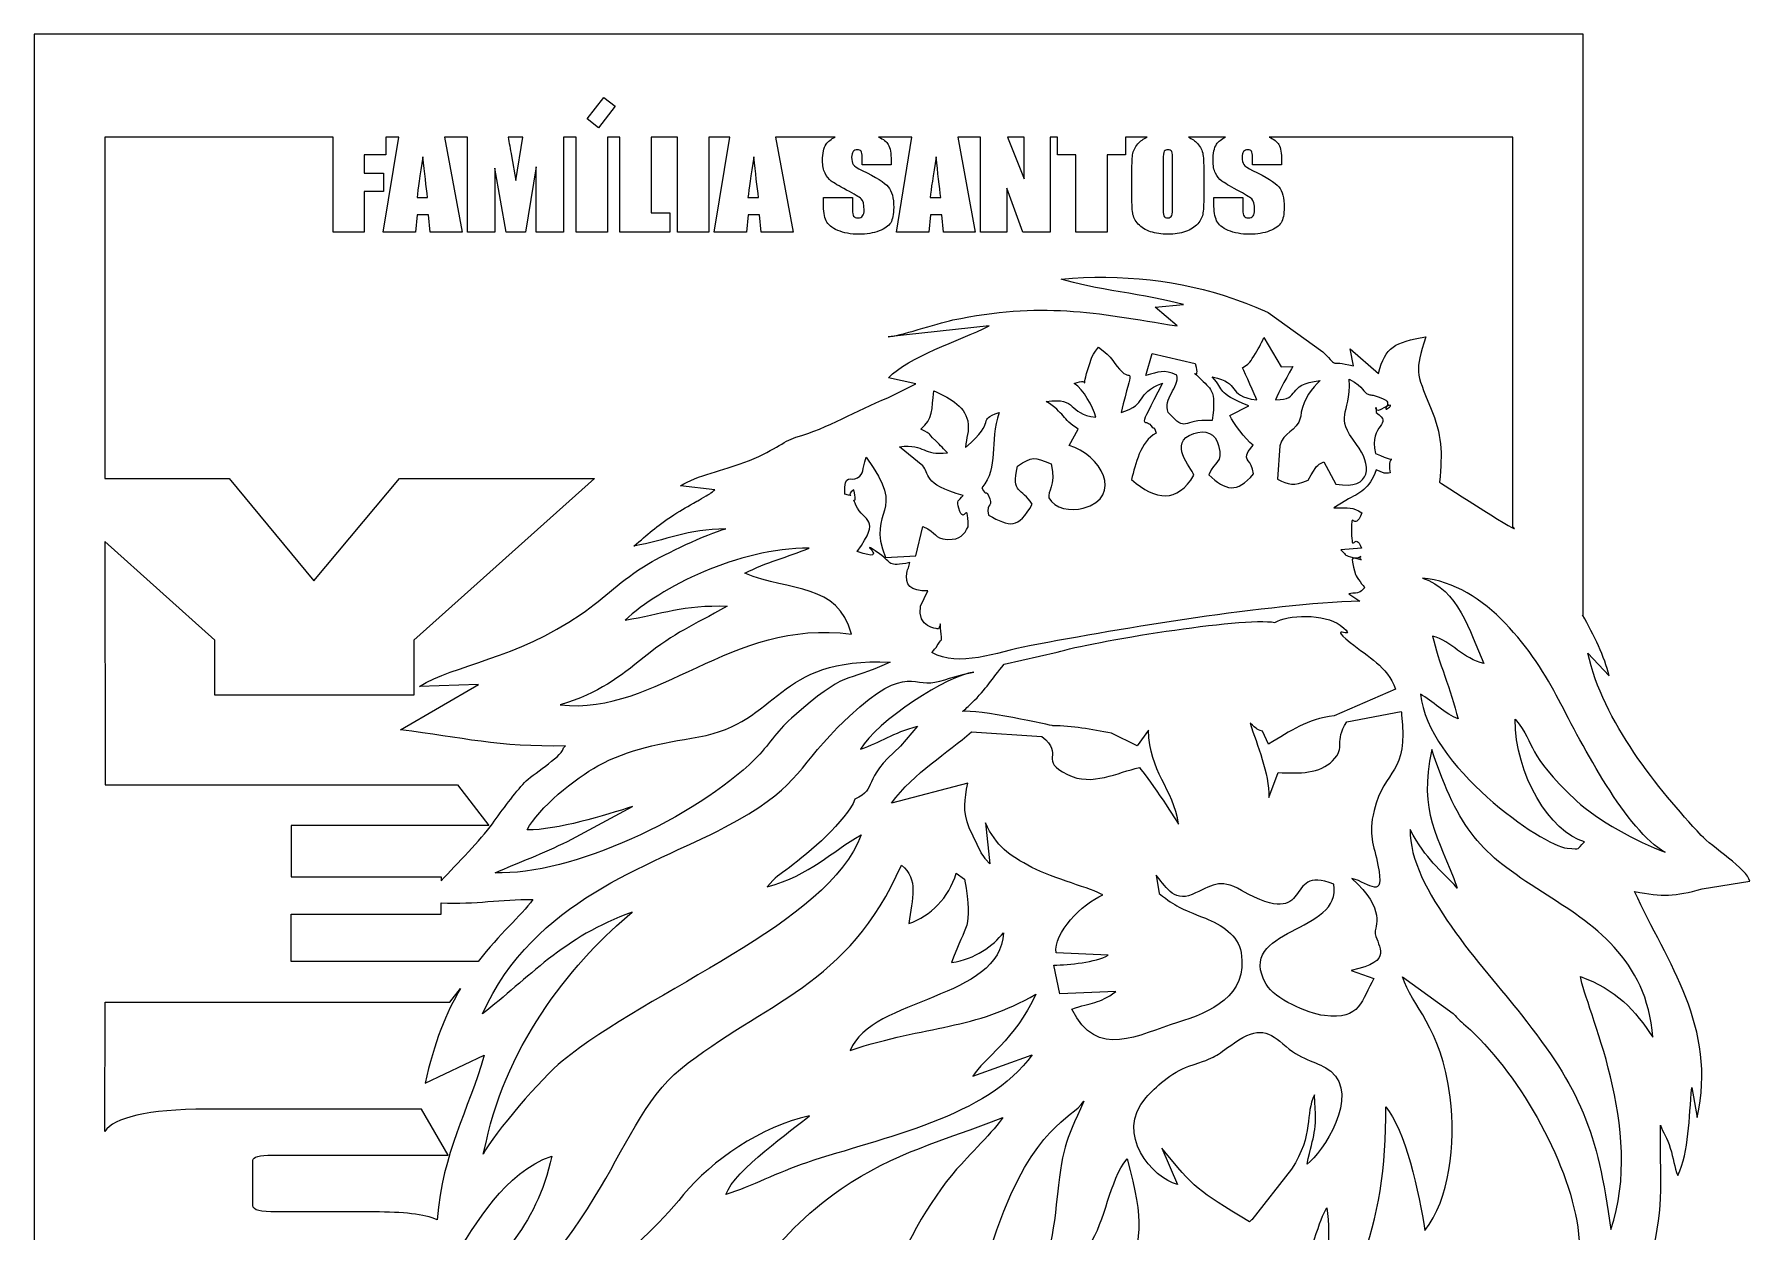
# Model space of a CAD drawing. Header units: centimetres. Extents: x -13.6 to 17.3, y -20.5 to 20.3.
# Drawn here: x -13.63 to 17.31, y -1.25 to 20.34 of the extents above; entities that cross this region are included whole.
import ezdxf

# ---------------------------------------------------------------- set-up
doc = ezdxf.new("R2010")
doc.units = ezdxf.units.CM
doc.header["$MEASUREMENT"] = 0
doc.layers.add('Layer 1', color=7, linetype='Continuous')

msp = doc.modelspace()

# ---------------------------------------------------------------- linework, layer by layer
at = {"layer": 'Layer 1', "color": 240, "lineweight": 20}
for points in [[(14.29266, 9.87084), (14.30637, 9.84674), (14.30637, 20.34074), (-13.62676, 20.34074), (-13.62676, 12.32987), (-13.62676, -20.47476), (14.30637, -20.47476), (14.30637, -10.09266)], [(-3.3546, 19.20394), (-3.14934, 19.04334), (-3.45269, 18.65563), (-3.65795, 18.81622), (-3.3546, 19.20394)], [(0.81518, 18.48551), (-0.26108, 18.48551), (0.05468, 16.77224), (-0.52028, 16.77224), (-0.55084, 17.08579), (-0.75374, 17.08579), (-0.78428, 16.77224), (-1.36655, 16.77224), (-1.08657, 18.48551), (-1.46276, 18.48551), (-1.46276, 16.77224), (-2.02633, 16.77224), (-2.02633, 18.48551), (-2.50327, 18.48551), (-2.50327, 17.12112), (-2.16403, 17.12112), (-2.16403, 16.77224), (-3.06684, 16.77224), (-3.06684, 18.48551), (-3.29163, 18.48551), (-3.29163, 16.77224), (-3.8552, 16.77224), (-3.8552, 18.48551), (-4.08181, 18.48551), (-4.08181, 16.77224), (-4.57425, 16.77224), (-4.57562, 17.95136), (-4.77123, 16.77224), (-5.11594, 16.77224), (-5.32249, 17.92486), (-5.32385, 16.77224), (-5.81629, 16.77224), (-5.81629, 18.48551), (-6.22872, 18.48551), (-5.91296, 16.77224), (-6.48792, 16.77224), (-6.51847, 17.08579), (-6.72138, 17.08579), (-6.75192, 16.77224), (-7.33419, 16.77224), (-7.0542, 18.48551), (-7.28768, 18.48551), (-7.28768, 18.16996), (-7.67616, 18.16996), (-7.67616, 17.83654), (-7.33145, 17.83654), (-7.33145, 17.50533), (-7.67616, 17.50533), (-7.67616, 16.77224), (-8.23973, 16.77224), (-8.23973, 18.48551), (-12.35708, 18.48551), (-12.35708, 12.32987), (-10.11124, 12.32987), (-8.5878, 10.48563), (-7.041, 12.32987), (-3.52549, 12.32987), (-6.78318, 9.41254), (-6.78318, 8.42034), (-10.36901, 8.42034), (-10.36901, 9.41254), (-12.35708, 11.19288), (-12.35019, 6.80312), (-5.99652, 6.80312), (-5.43329, 6.07393), (-8.99317, 6.07393), (-8.99317, 5.14491), (-6.28945, 5.14491), (-6.28945, 5.07339)], [(-5.02201, 18.14678), (-4.94221, 17.70332), (-4.81932, 18.48551), (-5.0826, 18.48551)], [(6.44333, 18.48551), (6.05195, 18.48551), (6.05195, 18.16996), (5.72092, 18.16996), (5.72092, 16.77224), (5.15736, 16.77224), (5.15736, 18.16996), (4.82359, 18.16996), (4.82359, 18.48551), (4.69363, 18.48551), (4.69363, 16.77224), (4.2012, 16.77224), (3.90847, 17.56642), (3.90847, 16.77224), (3.43792, 16.77224), (3.43792, 18.48551), (3.02549, 18.48551), (3.34125, 16.77224), (2.76629, 16.77224), (2.73574, 17.08579), (2.53283, 17.08579), (2.50229, 16.77224), (1.92002, 16.77224), (2.2, 18.48551), (1.59922, 18.48551)], [(3.9218, 18.48551), (4.22308, 17.73239), (4.22308, 18.48551), (3.9218, 18.48551)], [(7.8566, 18.48551), (7.18416, 18.48551)], [(13.0367, 11.45673), (13.0367, 18.48551), (8.64064, 18.48551)], [(1.82381, 18.05808), (1.82381, 17.9889), (1.30129, 17.9889), (1.30129, 18.11807)], [(6.72769, 18.06876), (6.72769, 17.2536)], [(6.90004, 17.26648), (6.90004, 18.06876)], [(8.86523, 17.9889), (8.3427, 17.9889), (8.3427, 18.11807)], [(8.86523, 18.05808), (8.86523, 17.9889)], [(6.16411, 17.49502), (6.16411, 17.79385)], [(7.46361, 17.79385), (7.46361, 17.49502)], [(-6.72456, 17.39492), (-6.53351, 17.39492)], [(-0.75693, 17.39492), (-0.56588, 17.39492)], [(0.60366, 17.28268), (0.60366, 17.39713), (1.12619, 17.39713), (1.12619, 17.18478)], [(2.52965, 17.39492), (2.7207, 17.39492)], [(7.64507, 17.28268), (7.64507, 17.39713), (8.16761, 17.39713), (8.16761, 17.18478)], [(6.98035, 15.08031), (6.58757, 15.41951), (7.09673, 15.46713)], [(8.62039, 15.32427), (9.61091, 14.61686)], [(3.58995, 15.08242), (1.76863, 14.8869)], [(8.54764, 14.87266), (8.85848, 14.34651), (9.07098, 14.34801)], [(6.42019, 14.18948), (6.52986, 14.58133), (7.30809, 14.40187)], [(10.16096, 14.36112), (10.10178, 14.66704), (10.61326, 14.22601)], [(8.15817, 14.32856), (8.25701, 14.3937)], [(1.76261, 13.78354), (2.26922, 14.03773), (1.7759, 14.14282)], [(7.93054, 13.46328), (8.27246, 13.6375)], [(5.0326, 12.9227), (5.20006, 13.22077)], [(2.39505, 12.55875), (1.9745, 12.90387)], [(8.26223, 12.81634), (8.35146, 12.92883)], [(8.83576, 12.91729), (8.78997, 12.31642)], [(9.62828, 12.63252), (9.84648, 12.2282)], [(10.71271, 12.42407), (10.5731, 12.48718)], [(-1.35345, 12.12438), (-1.97326, 12.19706)], [(10.02291, 11.93513), (9.80681, 11.80094)], [(1.72059, 10.90302), (2.26906, 10.93768), (2.39607, 11.46325)], [(10.30359, 11.07316), (9.93332, 11.04154)], [(2.35125, 10.03039), (2.48433, 10.30299)], [(10.07879, 10.25181), (10.27878, 10.1185)], [(3.8621, 8.9796), (4.81974, 9.19933)], [(14.38969, 9.17744), (14.77454, 8.77313)], [(-7.0235, 7.79599), (-5.61411, 8.61495), (-6.68314, 8.57955)], [(10.9225, 8.53302), (9.81441, 8.05131), (9.81443, 8.05128)], [(3.11044, 8.12754), (3.11038, 8.12752)], [(10.04439, 7.94262), (11.02311, 8.12859)], [(2.30147, 7.86451), (1.99605, 7.50459)], [(3.27145, 7.76068), (4.54369, 7.6756)], [(4.74165, 7.86922), (4.74166, 7.86924)], [(6.46646, 7.79151), (6.25898, 7.50944), (5.80001, 7.73833)], [(8.6287, 7.54119), (8.52232, 7.77154)], [(3.20444, 6.83328), (1.82844, 6.4749)], [(8.6338, 6.57557), (8.8054, 7.02818)], [(-4.01095, 5.78571), (-2.83733, 6.41204)], [(3.4473, 5.57736), (3.22994, 6.03001)], [(3.52381, 6.11867), (3.605, 5.38086)], [(3.00001, 5.2131), (3.15012, 5.10536)], [(6.6017, 5.17735), (6.66023, 4.84272)], [(16.45098, 4.92846), (17.30663, 5.07009)], [(-5.62033, 3.6164), (-8.99317, 3.6164), (-8.99317, 4.46976), (-6.28945, 4.46976), (-6.28945, 4.6755)], [(5.74056, 3.7307), (4.80071, 3.77448)], [(5.87356, 3.07565), (4.86795, 3.03575), (4.75922, 3.55186)], [(10.11972, 3.4595), (10.53067, 3.31129)], [(-12.35019, 2.8872), (-6.13168, 2.8872), (-5.94107, 3.13399)], [(11.04657, 3.34401), (11.95911, 2.67893)], [(-12.35708, 0.55337), (-12.35019, 2.8872)], [(-6.57941, 1.4232), (-5.51508, 1.9298)], [(3.29596, 1.55266), (4.36466, 1.93836)], [(16.2618, 1.34719), (16.35745, 0.8067)], [(-9.3362, 0.12685), (-6.16187, 0.12685), (-6.64581, 0.95482), (-10.51688, 0.95482)], [(-5.53516, 0.14427), (-5.47587, 0.3553)], [(-9.68463, -0.7808), (-9.68463, 0.02875)], [(6.7088, 0.25095), (6.98698, -0.40206)], [(9.04208, -0.12821), (8.32993, -1.04087)], [(-7.49748, -0.89734), (-9.25876, -0.89734)]]:
    msp.add_lwpolyline(points, dxfattribs=at)
for points in [[(-5.0826, 18.48551), (-5.06387, 18.38734), (-5.04367, 18.27416), (-5.02201, 18.14678)], [(1.7759, 14.14282), (2.14299, 14.53444), (3.03723, 14.80232), (3.58995, 15.08242)], [(9.61091, 14.61686), (9.93862, 14.27762), (9.6774, 14.48845), (10.16096, 14.36112)], [(8.35146, 12.92883), (8.20689, 13.047), (7.99764, 13.32709), (7.93054, 13.46328)], [(9.34457, 12.29745), (9.51694, 12.59424), (9.47406, 12.54635), (9.62828, 12.63252)], [(10.5731, 12.48718), (10.43457, 12.12542), (10.29145, 12.07858), (10.02291, 11.93513)], [(8.78997, 12.31642), (9.00169, 12.21797), (9.06322, 12.18362), (9.34457, 12.29745)], [(14.77454, 8.77313), (14.68596, 9.10995), (14.50321, 9.50243), (14.29266, 9.87084)], [(4.74166, 7.86924), (4.74166, 7.86924), (3.3546, 8.17702), (3.11044, 8.12754)], [(9.81443, 8.05128), (9.30385, 7.98651), (9.04808, 7.78481), (8.6287, 7.54119)], [(1.82844, 6.4749), (2.24639, 7.02822), (2.84444, 7.38067), (3.27145, 7.76068)], [(5.80001, 7.73833), (5.42545, 7.80475), (5.09836, 7.87126), (4.74165, 7.86922)], [(1.99605, 7.50459), (1.25941, 6.8613), (1.60037, 6.74352), (1.17124, 6.54614)], [(3.22994, 6.03001), (3.11099, 6.33204), (3.15186, 6.54328), (3.20444, 6.83328)], [(-2.83733, 6.41204), (-3.33012, 6.26505), (-4.20458, 5.97919), (-4.73615, 5.99548)], [(4.75922, 3.55186), (5.04157, 3.56464), (5.50507, 3.60062), (5.74056, 3.7307)], [(-5.94107, 3.13399), (-6.19246, 2.7017), (-6.42242, 2.15208), (-6.57941, 1.4232)], [(-10.51688, 0.95482), (-11.59786, 0.95482), (-12.18258, 0.80172), (-12.35708, 0.55337)], [(-9.68463, 0.02875), (-9.68463, 0.09619), (-9.5685, 0.12685), (-9.3362, 0.12685)], [(-9.25876, -0.89734), (-9.54911, -0.89734), (-9.68463, -0.87281), (-9.68463, -0.7808)]]:
    msp.add_open_spline(points, degree=3, dxfattribs=at)
for points, knots in [([(1.12619, 17.18478), (1.12619, 17.11928), (1.13349, 17.07732), (1.14807, 17.05856), (1.16267, 17.03979), (1.18866, 17.03059), (1.22604, 17.03059), (1.26344, 17.03059), (1.29125, 17.04236), (1.30949, 17.06628), (1.32773, 17.08984), (1.33684, 17.12517), (1.33684, 17.17154), (1.33684, 17.27421), (1.31952, 17.34156), (1.28487, 17.37284), (1.24884, 17.40449), (1.16131, 17.45748), (1.02177, 17.53182), (0.88225, 17.60653), (0.79015, 17.661), (0.74455, 17.69485), (0.69942, 17.72871), (0.66157, 17.77545), (0.63193, 17.83507), (0.60229, 17.89469), (0.58724, 17.97086), (0.58724, 18.0636), (0.58724, 18.19719), (0.60821, 18.29509), (0.65062, 18.35691), (0.68674, 18.40959), (0.74142, 18.45238), (0.81518, 18.48551)], [0, 0, 0, 0, 1, 1, 1, 2, 2, 2, 3, 3, 3, 4, 4, 4, 5, 5, 5, 6, 6, 6, 7, 7, 7, 8, 8, 8, 9, 9, 9, 10, 10, 10, 11, 11, 11, 11]), ([(1.30129, 18.11807), (1.30129, 18.17843), (1.29445, 18.21707), (1.28121, 18.23363), (1.26799, 18.25019), (1.24611, 18.25828), (1.2151, 18.25828), (1.18137, 18.25828), (1.15583, 18.24724), (1.1385, 18.2248), (1.12118, 18.20271), (1.11252, 18.16922), (1.11252, 18.12396), (1.11252, 18.06581), (1.12254, 18.02202), (1.14215, 17.99258), (1.16131, 17.9635), (1.21419, 17.92781), (1.30129, 17.88585), (1.55069, 17.76551), (1.70801, 17.66652), (1.77274, 17.5896), (1.83795, 17.51269), (1.87032, 17.38867), (1.87032, 17.21791), (1.87032, 17.09352), (1.85209, 17.00188), (1.81606, 16.94263), (1.78004, 16.88375), (1.71073, 16.83443), (1.60723, 16.79469), (1.50418, 16.75458), (1.38426, 16.7347), (1.24702, 16.7347), (1.09656, 16.7347), (0.96842, 16.75789), (0.86173, 16.80389), (0.75549, 16.84989), (0.68618, 16.90841), (0.6529, 16.97943), (0.62007, 17.05083), (0.60366, 17.15203), (0.60366, 17.28268)], [0, 0, 0, 0, 1, 1, 1, 2, 2, 2, 3, 3, 3, 4, 4, 4, 5, 5, 5, 6, 6, 6, 7, 7, 7, 8, 8, 8, 9, 9, 9, 10, 10, 10, 11, 11, 11, 12, 12, 12, 13, 13, 13, 14, 14, 14, 14]), ([(1.59922, 18.48551), (1.68551, 18.4493), (1.74366, 18.40527), (1.77366, 18.35286), (1.80694, 18.29509), (1.82381, 18.19683), (1.82381, 18.05808)], [0, 0, 0, 0, 1, 1, 1, 2, 2, 2, 2]), ([(6.16411, 17.79385), (6.16411, 17.96939), (6.16913, 18.09341), (6.17962, 18.16628), (6.18965, 18.23952), (6.22156, 18.30613), (6.27537, 18.36648), (6.3189, 18.41531), (6.37497, 18.45499), (6.44333, 18.48551)], [0, 0, 0, 0, 1, 1, 1, 2, 2, 2, 3, 3, 3, 3]), ([(6.90004, 18.06876), (6.90004, 18.14972), (6.89456, 18.20161), (6.88362, 18.22443), (6.87268, 18.24688), (6.85034, 18.25828), (6.81659, 18.25828), (6.78787, 18.25828), (6.76598, 18.24908), (6.75048, 18.23068), (6.73544, 18.21265), (6.72769, 18.15855), (6.72769, 18.06876)], [0, 0, 0, 0, 1, 1, 1, 2, 2, 2, 3, 3, 3, 4, 4, 4, 4]), ([(7.18416, 18.48551), (7.24956, 18.45653), (7.3041, 18.41839), (7.34734, 18.3709), (7.40342, 18.30981), (7.4367, 18.2432), (7.44766, 18.17143), (7.45814, 18.0993), (7.46361, 17.97344), (7.46361, 17.79385)], [0, 0, 0, 0, 1, 1, 1, 2, 2, 2, 3, 3, 3, 3]), ([(8.16761, 17.18478), (8.16761, 17.11928), (8.17491, 17.07732), (8.18949, 17.05856), (8.20409, 17.03979), (8.23008, 17.03059), (8.26746, 17.03059), (8.30485, 17.03059), (8.33267, 17.04236), (8.35091, 17.06628), (8.36914, 17.08984), (8.37826, 17.12517), (8.37826, 17.17154), (8.37826, 17.27421), (8.36094, 17.34156), (8.32629, 17.37284), (8.29026, 17.40449), (8.20273, 17.45748), (8.06319, 17.53182), (7.92367, 17.60653), (7.83156, 17.661), (7.78597, 17.69485), (7.74083, 17.72871), (7.70298, 17.77545), (7.67335, 17.83507), (7.64371, 17.89469), (7.62866, 17.97086), (7.62866, 18.0636), (7.62866, 18.19719), (7.64963, 18.29509), (7.69204, 18.35691), (7.72816, 18.40959), (7.78284, 18.45238), (7.8566, 18.48551)], [0, 0, 0, 0, 1, 1, 1, 2, 2, 2, 3, 3, 3, 4, 4, 4, 5, 5, 5, 6, 6, 6, 7, 7, 7, 8, 8, 8, 9, 9, 9, 10, 10, 10, 11, 11, 11, 11]), ([(8.3427, 18.11807), (8.3427, 18.17843), (8.33587, 18.21707), (8.32263, 18.23363), (8.30941, 18.25019), (8.28753, 18.25828), (8.25652, 18.25828), (8.22278, 18.25828), (8.19725, 18.24724), (8.17992, 18.2248), (8.16259, 18.20271), (8.15393, 18.16922), (8.15393, 18.12396), (8.15393, 18.06581), (8.16396, 18.02202), (8.18357, 17.99258), (8.20273, 17.9635), (8.2556, 17.92781), (8.3427, 17.88585), (8.59211, 17.76551), (8.74942, 17.66652), (8.81416, 17.5896), (8.87937, 17.51269), (8.91174, 17.38867), (8.91174, 17.21791), (8.91174, 17.09352), (8.8935, 17.00188), (8.85748, 16.94263), (8.82146, 16.88375), (8.75215, 16.83443), (8.64865, 16.79469), (8.5456, 16.75458), (8.42568, 16.7347), (8.28844, 16.7347), (8.13798, 16.7347), (8.00984, 16.75789), (7.90315, 16.80389), (7.79691, 16.84989), (7.7276, 16.90841), (7.69432, 16.97943), (7.66149, 17.05083), (7.64507, 17.15203), (7.64507, 17.28268)], [0, 0, 0, 0, 1, 1, 1, 2, 2, 2, 3, 3, 3, 4, 4, 4, 5, 5, 5, 6, 6, 6, 7, 7, 7, 8, 8, 8, 9, 9, 9, 10, 10, 10, 11, 11, 11, 12, 12, 12, 13, 13, 13, 14, 14, 14, 14]), ([(8.64064, 18.48551), (8.72693, 18.4493), (8.78508, 18.40527), (8.81508, 18.35286), (8.84836, 18.29509), (8.86523, 18.19683), (8.86523, 18.05808)], [0, 0, 0, 0, 1, 1, 1, 2, 2, 2, 2]), ([(-6.53351, 17.39492), (-6.56042, 17.59291), (-6.58868, 17.83801), (-6.61878, 18.13058), (-6.67441, 17.79495), (-6.70952, 17.54986), (-6.72456, 17.39492)], [0, 0, 0, 0, 1, 1, 1, 2, 2, 2, 2]), ([(-0.56588, 17.39492), (-0.59279, 17.59291), (-0.62105, 17.83801), (-0.65114, 18.13058), (-0.70677, 17.79495), (-0.74189, 17.54986), (-0.75693, 17.39492)], [0, 0, 0, 0, 1, 1, 1, 2, 2, 2, 2]), ([(2.7207, 17.39492), (2.69379, 17.59291), (2.66552, 17.83801), (2.63543, 18.13058), (2.5798, 17.79495), (2.54469, 17.54986), (2.52965, 17.39492)], [0, 0, 0, 0, 1, 1, 1, 2, 2, 2, 2]), ([(7.46361, 17.49502), (7.46361, 17.31948), (7.4586, 17.19546), (7.4481, 17.12259), (7.43808, 17.04936), (7.40616, 16.98274), (7.35235, 16.92239), (7.29854, 16.86204), (7.22559, 16.81567), (7.13395, 16.78328), (7.0423, 16.7509), (6.9356, 16.7347), (6.81386, 16.7347), (6.69805, 16.7347), (6.59454, 16.75016), (6.50244, 16.7807), (6.41033, 16.81125), (6.33601, 16.85688), (6.28039, 16.91797), (6.2243, 16.97906), (6.19102, 17.04568), (6.18007, 17.11744), (6.16959, 17.18957), (6.16411, 17.31543), (6.16411, 17.49502)], [0, 0, 0, 0, 1, 1, 1, 2, 2, 2, 3, 3, 3, 4, 4, 4, 5, 5, 5, 6, 6, 6, 7, 7, 7, 8, 8, 8, 8]), ([(6.72769, 17.2536), (6.72769, 17.1524), (6.7327, 17.08984), (6.74273, 17.06628), (6.75276, 17.04236), (6.77602, 17.03059), (6.81249, 17.03059), (6.84989, 17.03059), (6.87405, 17.0442), (6.88454, 17.07144), (6.89502, 17.09867), (6.90004, 17.16381), (6.90004, 17.26648)], [0, 0, 0, 0, 1, 1, 1, 2, 2, 2, 3, 3, 3, 4, 4, 4, 4]), ([(7.09673, 15.46713), (6.46255, 15.64326), (5.42261, 15.74911), (4.89104, 15.92672), (5.96783, 16.02543), (7.05706, 15.90224), (7.98807, 15.57412), (8.14664, 15.51824), (8.47654, 15.3976), (8.62039, 15.32427)], [0, 0, 0, 0, 1, 1, 1, 2, 2, 2, 3, 3, 3, 3]), ([(1.76863, 14.8869), (1.95782, 14.88786), (2.63441, 15.12564), (2.93566, 15.18836), (4.52028, 15.51824), (5.49497, 15.32874), (6.98035, 15.08031)], [0, 0, 0, 0, 1, 1, 1, 2, 2, 2, 2]), ([(8.25701, 14.3937), (8.31043, 14.44742), (8.32151, 14.47057), (8.36409, 14.53756), (8.44577, 14.66604), (8.48935, 14.74312), (8.54764, 14.87266)], [0, 0, 0, 0, 1, 1, 1, 2, 2, 2, 2]), ([(10.61326, 14.22601), (10.73535, 14.7131), (10.9042, 14.78457), (11.46391, 14.88337), (11.27007, 14.24757), (11.28292, 14.26269), (11.55193, 13.61229), (11.76175, 13.10502), (11.76463, 12.81407), (11.7143, 12.2658), (11.82888, 12.18703), (13.28276, 11.2458), (13.0367, 11.45673)], [0, 0, 0, 0, 1, 1, 1, 2, 2, 2, 3, 3, 3, 4, 4, 4, 4]), ([(5.20006, 13.22077), (4.89695, 13.40352), (4.96114, 13.509), (4.62105, 13.71836), (5.21004, 13.79895), (4.97932, 13.49823), (5.51836, 13.43482), (5.45259, 13.63275), (5.29813, 13.93766), (5.12774, 14.04352), (5.44345, 14.17982), (5.22619, 13.85666), (5.37334, 14.29551), (5.44945, 14.52255), (5.40104, 14.47686), (5.5639, 14.69645), (5.82076, 14.53043), (5.8477, 14.37551), (5.9896, 14.25137), (6.17375, 14.09028), (6.18755, 14.41719), (5.97398, 13.52234), (6.4736, 13.67067), (6.19938, 13.85651), (6.71716, 14.04731), (6.22855, 13.10437), (6.39943, 13.44136), (6.5098, 13.28601), (6.58804, 13.17585), (6.5392, 13.33307), (6.60321, 13.14594), (6.31488, 12.99428), (6.23117, 12.58921), (6.1583, 12.31011), (6.60416, 11.92635), (6.97879, 11.88779), (7.28551, 12.3879), (7.24367, 12.52686), (6.79554, 12.97517), (7.28011, 13.14142), (7.49167, 13.21401), (7.67382, 13.14835), (7.72904, 12.92267), (7.81059, 12.58952), (7.65853, 12.66585), (7.55325, 12.39778), (7.85043, 12.11411), (8.06285, 12.054), (8.35777, 12.41315), (8.32982, 12.67788), (8.16828, 12.63795), (8.26223, 12.81634)], [0, 0, 0, 0, 1, 1, 1, 2, 2, 2, 3, 3, 3, 4, 4, 4, 5, 5, 5, 6, 6, 6, 7, 7, 7, 8, 8, 8, 9, 9, 9, 10, 10, 10, 11, 11, 11, 12, 12, 12, 13, 13, 13, 14, 14, 14, 15, 15, 15, 16, 16, 16, 17, 17, 17, 17]), ([(6.82277, 13.51818), (6.71724, 13.77847), (7.02205, 13.96934), (6.97773, 14.19093), (6.73432, 14.31448), (6.65608, 14.24099), (6.42019, 14.18948)], [0, 0, 0, 0, 1, 1, 1, 2, 2, 2, 2]), ([(7.30809, 14.40187), (7.4077, 14.02909), (7.18395, 14.35559), (7.38567, 14.1439), (7.57625, 13.94395), (7.69808, 13.94558), (7.6134, 13.37369), (7.0331, 13.41092), (7.17855, 13.13592), (6.82277, 13.51818)], [0, 0, 0, 0, 1, 1, 1, 2, 2, 2, 3, 3, 3, 3]), ([(8.27246, 13.6375), (7.65181, 13.90153), (7.86264, 13.89531), (7.61546, 14.16248), (8.15891, 14.05504), (7.84301, 13.82759), (8.41662, 13.7462), (8.38382, 13.82902), (8.21102, 14.22502), (8.15817, 14.32856)], [0, 0, 0, 0, 1, 1, 1, 2, 2, 2, 3, 3, 3, 3]), ([(9.07098, 14.34801), (9.0167, 14.27396), (8.79612, 13.85548), (8.75558, 13.75148), (9.23806, 13.74736), (8.91531, 14.02362), (9.56022, 14.09741), (9.41006, 13.95402), (9.26869, 13.76678), (9.2178, 13.52516), (9.21533, 13.51355), (9.21611, 13.49064), (9.21369, 13.47926), (9.21132, 13.46811), (9.21132, 13.44527), (9.20839, 13.43445), (9.1353, 13.16484), (8.88911, 13.1811), (8.83576, 12.91729)], [0, 0, 0, 0, 1, 1, 1, 2, 2, 2, 3, 3, 3, 4, 4, 4, 5, 5, 5, 6, 6, 6, 6]), ([(9.84648, 12.2282), (10.50754, 12.11494), (10.49302, 12.58841), (10.21906, 12.94364), (9.79413, 13.49461), (10.11308, 13.43134), (10.0867, 14.12081), (10.37548, 13.97335), (10.31619, 13.88762), (10.43753, 13.84295), (10.4447, 13.84031), (10.46594, 13.84039), (10.4741, 13.83784), (10.48386, 13.83481), (10.50704, 13.83591), (10.51781, 13.83231), (10.85515, 13.7194), (10.7542, 13.7121), (10.78192, 13.66554), (10.62256, 13.4175), (11.05693, 13.81047), (10.65315, 13.57165), (10.52476, 13.49571), (10.57413, 13.73364), (10.5731, 13.51818), (10.90468, 13.29491), (10.43424, 13.3248), (10.55893, 12.7815), (11.07474, 12.53568), (10.74452, 12.85694), (10.82042, 12.43353), (10.79738, 12.42505), (10.72785, 12.42315), (10.71271, 12.42407)], [0, 0, 0, 0, 1, 1, 1, 2, 2, 2, 3, 3, 3, 4, 4, 4, 5, 5, 5, 6, 6, 6, 7, 7, 7, 8, 8, 8, 9, 9, 9, 10, 10, 10, 11, 11, 11, 11]), ([(-1.97326, 12.19706), (-1.67574, 12.38458), (-1.18353, 12.48722), (-0.83033, 12.61782), (-0.28406, 12.8198), (-0.12948, 13.00418), (0.10828, 13.07262), (0.68952, 13.23997), (1.19151, 13.55613), (1.76261, 13.78354)], [0, 0, 0, 0, 1, 1, 1, 2, 2, 2, 3, 3, 3, 3]), ([(1.9745, 12.90387), (2.46042, 12.95381), (2.38217, 12.73441), (2.83992, 12.79506), (2.7846, 12.85445), (2.71184, 12.92758), (2.6276, 13.00738), (2.43765, 13.1873), (2.58827, 13.09518), (2.36046, 13.21904), (2.58564, 13.40864), (2.55477, 13.56843), (2.5933, 13.91338), (2.83188, 13.80653), (3.15355, 13.64869), (3.20469, 13.36818), (3.24134, 13.16716), (3.17523, 13.07589), (3.16546, 12.88712), (3.76288, 13.40755), (3.33875, 13.37026), (3.77236, 13.51934), (3.58546, 12.97588), (3.77554, 12.53688), (3.46261, 12.15925), (3.55271, 11.99327), (3.51893, 12.13075), (3.57182, 12.03454), (3.69987, 11.80161), (3.52116, 11.91502), (3.58069, 11.67109), (3.96325, 11.45364), (4.12116, 11.41334), (4.36924, 11.86963), (4.17646, 12.17452), (3.98929, 12.03283), (4.10076, 12.553), (4.37924, 12.72614), (4.38803, 12.72629), (4.71289, 12.59659), (4.79696, 12.17353), (4.64008, 12.11004), (4.66875, 11.97912), (4.76488, 11.78294), (5.07202, 11.73605), (5.28691, 11.79381), (6.03891, 11.99598), (5.59414, 12.78029), (5.0326, 12.9227)], [0, 0, 0, 0, 1, 1, 1, 2, 2, 2, 3, 3, 3, 4, 4, 4, 5, 5, 5, 6, 6, 6, 7, 7, 7, 8, 8, 8, 9, 9, 9, 10, 10, 10, 11, 11, 11, 12, 12, 12, 13, 13, 13, 14, 14, 14, 15, 15, 15, 16, 16, 16, 16]), ([(2.48433, 10.30299), (2.17155, 10.29676), (2.06423, 10.40002), (2.11199, 10.65802), (2.11496, 10.67404), (2.15433, 10.75636), (2.16357, 10.81305), (1.73904, 10.73201), (1.86053, 10.80349), (1.61208, 10.97204), (1.11996, 11.30591), (1.88385, 10.77059), (1.21178, 11.01627), (1.66237, 11.62954), (1.33399, 11.52673), (1.18939, 11.84894), (1.09425, 12.06096), (1.23109, 11.79188), (1.1514, 12.12701), (0.97037, 12.02561), (1.22297, 11.99267), (0.99009, 12.04479), (0.97944, 12.46709), (1.09548, 12.25887), (1.21629, 12.34112), (1.34855, 12.43122), (1.28951, 12.45988), (1.37329, 12.71368), (2.15182, 11.66301), (1.36228, 11.82544), (1.72059, 10.90302)], [0, 0, 0, 0, 1, 1, 1, 2, 2, 2, 3, 3, 3, 4, 4, 4, 5, 5, 5, 6, 6, 6, 7, 7, 7, 8, 8, 8, 9, 9, 9, 10, 10, 10, 10]), ([(2.39607, 11.46325), (2.68703, 11.35082), (2.55869, 11.24984), (2.84341, 11.23272), (3.08133, 11.2184), (3.13711, 11.32751), (3.2139, 11.45543), (3.19909, 12.01755), (3.15611, 11.44324), (3.04543, 11.79239), (3.00069, 11.93348), (3.03894, 11.92735), (3.12413, 12.02184), (2.37928, 12.23083), (2.51922, 12.42551), (2.39505, 12.55875)], [0, 0, 0, 0, 1, 1, 1, 2, 2, 2, 3, 3, 3, 4, 4, 4, 5, 5, 5, 5]), ([(-6.68314, 8.57955), (-6.0482, 8.97587), (-4.94164, 9.07209), (-3.7666, 9.88201), (-3.31526, 10.19311), (-3.07007, 10.48332), (-2.54405, 10.7969), (-2.26229, 10.96486), (-1.51019, 11.33225), (-1.15552, 11.42083), (-1.84828, 11.42074), (-2.24182, 11.20605), (-2.81396, 11.11233), (-2.55468, 11.32517), (-2.43088, 11.45809), (-2.09574, 11.67393), (-1.94119, 11.77349), (-1.84681, 11.82414), (-1.67859, 11.91915), (-1.65296, 11.93362), (-1.44775, 12.05323), (-1.44488, 12.05521), (-1.42687, 12.06754), (-1.36644, 12.11446), (-1.35345, 12.12438)], [0, 0, 0, 0, 1, 1, 1, 2, 2, 2, 3, 3, 3, 4, 4, 4, 5, 5, 5, 6, 6, 6, 7, 7, 7, 8, 8, 8, 8]), ([(9.80681, 11.80094), (10.08905, 11.80026), (10.1405, 11.82111), (10.31357, 11.7114), (10.16437, 11.32659), (10.12463, 11.81825), (10.12778, 11.3788), (10.13106, 10.92422), (10.18576, 11.40006), (10.30359, 11.07316)], [0, 0, 0, 0, 1, 1, 1, 2, 2, 2, 3, 3, 3, 3]), ([(-2.97055, 9.77527), (-2.34112, 10.36778), (-0.93568, 11.07666), (0.34395, 11.07455), (-0.0369, 10.91664), (-0.42793, 10.81942), (-0.81525, 10.61983), (0.00537, 10.28693), (0.86597, 10.44771), (1.10831, 9.52508), (-1.09096, 9.80752), (-2.36291, 8.06), (-4.14237, 8.24599), (-3.42819, 8.46949), (-3.08806, 8.73824), (-2.62706, 9.10932), (-2.04243, 9.5799), (-1.79184, 9.64982), (-1.13045, 10.02748), (-1.92128, 10.05751), (-2.31435, 9.88319), (-2.97055, 9.77527)], [0, 0, 0, 0, 1, 1, 1, 2, 2, 2, 3, 3, 3, 4, 4, 4, 5, 5, 5, 6, 6, 6, 7, 7, 7, 7]), ([(9.93332, 11.04154), (10.06797, 10.91547), (9.95935, 10.9648), (10.1746, 10.90047), (10.42396, 10.82596), (10.2205, 10.88118), (10.29455, 10.92493), (10.16321, 10.83131), (10.07574, 11.03002), (10.19872, 10.5994), (10.21232, 10.55181), (10.34956, 10.38043), (10.36273, 10.35973), (10.26079, 10.25914), (10.28919, 10.27587), (10.07879, 10.25181)], [0, 0, 0, 0, 1, 1, 1, 2, 2, 2, 3, 3, 3, 4, 4, 4, 5, 5, 5, 5]), ([(12.51427, 8.99521), (12.24588, 9.57604), (12.05508, 10.33611), (11.40459, 10.53076), (12.5502, 10.43791), (13.42338, 9.19029), (13.8616, 8.34318), (14.29226, 7.51071), (15.08888, 5.96555), (15.78356, 5.59057), (15.26731, 5.78511), (14.56372, 6.16333), (14.18339, 6.51939), (13.22796, 7.41383), (13.48983, 7.48992), (13.07732, 7.99042), (13.06922, 6.9949), (13.71154, 5.94671), (14.33028, 5.77714), (14.15691, 5.62915), (14.29412, 5.64111), (14.01497, 5.66339), (13.57008, 5.69892), (11.4948, 7.15684), (11.37105, 8.43968), (11.56991, 8.32534), (11.83187, 8.07757), (12.04726, 7.99293), (11.91682, 8.52366), (11.69279, 9.02892), (11.5886, 9.48701), (11.93611, 9.39476), (12.13757, 9.07504), (12.51427, 8.99521)], [0, 0, 0, 0, 1, 1, 1, 2, 2, 2, 3, 3, 3, 4, 4, 4, 5, 5, 5, 6, 6, 6, 7, 7, 7, 8, 8, 8, 9, 9, 9, 10, 10, 10, 11, 11, 11, 11]), ([(10.27878, 10.1185), (8.58066, 10.06189), (6.06231, 9.63982), (4.31692, 9.31057), (3.71569, 9.19715), (3.05198, 8.91259), (2.55924, 9.19108), (2.58308, 9.22813), (2.62804, 9.26091), (2.67398, 9.3449), (2.7393, 9.46433), (2.74093, 9.36044), (2.72695, 9.51996), (2.69337, 9.90287), (2.72872, 9.58176), (2.65206, 9.62095), (2.65107, 9.62147), (2.2961, 9.63384), (2.35125, 10.03039)], [0, 0, 0, 0, 1, 1, 1, 2, 2, 2, 3, 3, 3, 4, 4, 4, 5, 5, 5, 6, 6, 6, 6]), ([(4.81974, 9.19933), (5.41757, 9.38268), (8.14777, 9.83718), (8.74519, 9.73413), (8.96005, 9.87855), (9.65308, 9.89374), (9.91935, 9.68536), (10.34158, 9.35493), (9.61001, 9.76488), (10.10123, 9.37391), (10.44719, 9.09856), (10.75612, 8.95504), (10.9225, 8.53302)], [0, 0, 0, 0, 1, 1, 1, 2, 2, 2, 3, 3, 3, 4, 4, 4, 4]), ([(-5.47587, 0.3553), (-5.11803, 2.15458), (-3.83165, 3.70473), (-2.84465, 4.50611), (-4.07848, 4.07716), (-4.72917, 3.30461), (-5.54545, 2.67365), (-4.60802, 4.74175), (-2.56688, 5.31171), (-1.17338, 6.0404), (0.14434, 6.72947), (0.08725, 7.05823), (0.85956, 7.83695), (2.0555, 9.04277), (2.2013, 8.56177), (2.61147, 8.65493), (2.85622, 8.71052), (3.07831, 8.80001), (3.31512, 8.83436), (2.86311, 8.80314), (1.5528, 7.93798), (1.27323, 7.45061), (1.64663, 7.57364), (1.8466, 7.74036), (2.30147, 7.86451)], [0, 0, 0, 0, 1, 1, 1, 2, 2, 2, 3, 3, 3, 4, 4, 4, 5, 5, 5, 6, 6, 6, 7, 7, 7, 8, 8, 8, 8]), ([(-4.73615, 5.99548), (-4.5446, 6.37663), (-3.86017, 6.93391), (-3.46658, 7.14634), (-2.88992, 7.45759), (-2.35108, 7.54842), (-1.64629, 7.67026), (-0.17387, 7.92481), (-0.27721, 9.11488), (1.80683, 9.01804), (0.95414, 8.61787), (1.05313, 8.91538), (0.02607, 8.00589), (-0.25221, 7.75945), (-0.38196, 7.51511), (-0.63467, 7.26562), (-1.69464, 6.21903), (-3.94767, 5.16808), (-5.3189, 5.2183), (-4.90174, 5.3987), (-4.43787, 5.57568), (-4.01095, 5.78571)], [0, 0, 0, 0, 1, 1, 1, 2, 2, 2, 3, 3, 3, 4, 4, 4, 5, 5, 5, 6, 6, 6, 7, 7, 7, 7]), ([(3.11038, 8.12752), (3.15935, 8.16941), (3.21555, 8.22057), (3.28154, 8.28437), (3.54734, 8.54152), (3.63702, 8.7092), (3.8621, 8.9796)], [0, 0, 0, 0, 1, 1, 1, 2, 2, 2, 2]), ([(17.30663, 5.07009), (17.27085, 5.27495), (16.6189, 5.69376), (16.43154, 5.89429), (15.65895, 6.72114), (14.65131, 7.95619), (14.38969, 9.17744)], [0, 0, 0, 0, 1, 1, 1, 2, 2, 2, 2]), ([(11.02311, 8.12859), (11.02582, 8.10912), (11.02838, 8.08936), (11.0307, 8.06906), (11.15442, 6.9905), (10.72752, 7.11505), (10.5325, 6.33958), (10.42238, 5.90168), (10.52776, 5.73242), (10.60329, 5.35508), (10.73293, 4.70738), (10.45792, 5.03273), (10.13491, 5.11777), (10.75991, 4.56428), (10.54508, 4.22633), (10.54999, 4.15491), (10.55064, 4.14568), (10.55393, 4.12491), (10.5556, 4.11524), (10.595, 3.88538), (10.9139, 3.62451), (10.11972, 3.4595)], [0, 0, 0, 0, 1, 1, 1, 2, 2, 2, 3, 3, 3, 4, 4, 4, 5, 5, 5, 6, 6, 6, 7, 7, 7, 7]), ([(-6.28945, 5.07339), (-5.99929, 5.3925), (-5.58036, 5.80174), (-5.36617, 6.10408), (-5.19344, 6.3479), (-4.95325, 6.66746), (-4.78494, 6.84965), (-4.66364, 6.9809), (-4.13342, 7.29731), (-4.09152, 7.45649), (-4.08342, 7.48731), (-4.0608, 7.48914), (-4.04719, 7.50691), (-5.25687, 7.47929), (-5.9096, 7.66105), (-7.0235, 7.79599)], [0, 0, 0, 0, 1, 1, 1, 2, 2, 2, 3, 3, 3, 4, 4, 4, 5, 5, 5, 5]), ([(4.54369, 7.6756), (4.96058, 7.34243), (4.47326, 7.2531), (5.00189, 6.99062), (5.45285, 6.76672), (5.90801, 7.03603), (6.30059, 7.11513), (6.42302, 6.99094), (6.93091, 6.23035), (7.0089, 6.09455), (6.90904, 6.74128), (6.48041, 7.03855), (6.46646, 7.79151)], [0, 0, 0, 0, 1, 1, 1, 2, 2, 2, 3, 3, 3, 4, 4, 4, 4]), ([(8.52232, 7.77154), (8.38519, 7.81457), (8.4358, 7.80832), (8.30074, 7.91516), (8.41866, 7.52093), (8.64497, 7.02222), (8.6338, 6.57557)], [0, 0, 0, 0, 1, 1, 1, 2, 2, 2, 2]), ([(8.8054, 7.02818), (9.18034, 7.00322), (9.56388, 7.0132), (9.78358, 7.23805), (10.04699, 7.50762), (9.79107, 7.56721), (10.04439, 7.94262)], [0, 0, 0, 0, 1, 1, 1, 2, 2, 2, 2]), ([(14.25558, 3.34614), (14.33964, 2.80504), (15.43006, 0.59013), (14.80089, -1.21623), (14.56187, 0.57951), (14.2528, 1.30973), (13.18957, 2.65805), (12.51078, 3.51885), (11.15992, 4.93943), (11.18299, 5.9998), (11.4859, 5.43507), (11.71051, 5.29686), (12.03409, 4.94289), (11.68393, 5.90684), (11.32688, 6.28209), (11.57276, 7.44339), (12.07223, 5.96171), (12.44182, 5.5859), (13.56968, 4.86864), (14.47139, 4.29523), (15.4524, 3.67466), (15.55881, 2.2526), (15.25784, 2.7293), (14.88288, 3.12614), (14.25558, 3.34614)], [0, 0, 0, 0, 1, 1, 1, 2, 2, 2, 3, 3, 3, 4, 4, 4, 5, 5, 5, 6, 6, 6, 7, 7, 7, 8, 8, 8, 8]), ([(1.17124, 6.54614), (1.02048, 6.1593), (0.33695, 5.57245), (-0.00976, 5.31622), (-0.20621, 5.17101), (-0.25358, 5.15212), (-0.41116, 4.96498), (0.37876, 5.18375), (0.73782, 5.59437), (1.28298, 5.90588), (0.70758, 4.30316), (-2.54538, 3.10259), (-4.10541, 1.82449), (-4.46807, 1.52737), (-5.33351, 0.52359), (-5.53516, 0.14427)], [0, 0, 0, 0, 1, 1, 1, 2, 2, 2, 3, 3, 3, 4, 4, 4, 5, 5, 5, 5]), ([(4.80071, 3.77448), (4.74013, 4.12698), (5.26848, 4.66147), (5.6441, 4.81968), (5.455, 4.93409), (4.74602, 5.11613), (4.36255, 5.31592), (3.94566, 5.53308), (3.72628, 5.69909), (3.52381, 6.11867)], [0, 0, 0, 0, 1, 1, 1, 2, 2, 2, 3, 3, 3, 3]), ([(3.605, 5.38086), (3.58911, 5.39582), (3.5709, 5.41679), (3.56087, 5.42923), (3.551, 5.44147), (3.53029, 5.46271), (3.51876, 5.47789), (3.513, 5.48547), (3.4499, 5.57329), (3.4473, 5.57736)], [0, 0, 0, 0, 1, 1, 1, 2, 2, 2, 3, 3, 3, 3]), ([(-5.23297, -2.57765), (-5.22128, -2.56583), (-5.20558, -2.55014), (-5.19353, -2.53829), (-4.4704, -1.82574), (-4.30682, -1.9071), (-3.51026, -0.61315), (-2.99738, 0.22003), (-2.60966, 1.16839), (-1.97348, 1.67998), (-0.47673, 2.88354), (1.06213, 3.17823), (2.0083, 5.35827), (2.33017, 5.10136), (2.20181, 4.75699), (2.14309, 4.30289), (2.54224, 4.44395), (2.85863, 4.76142), (3.00001, 5.2131)], [0, 0, 0, 0, 1, 1, 1, 2, 2, 2, 3, 3, 3, 4, 4, 4, 5, 5, 5, 6, 6, 6, 6]), ([(10.53067, 3.31129), (10.30331, 2.93767), (10.30075, 2.55081), (9.63636, 2.64372), (9.32833, 2.68681), (8.73919, 2.94193), (8.5871, 3.209), (8.00555, 4.23011), (9.98275, 4.12541), (9.80474, 5.01557), (8.86612, 5.3928), (9.49444, 4.14153), (8.1443, 4.90142), (7.73096, 5.13403), (7.60818, 4.97983), (7.25129, 4.82773), (6.90601, 4.68057), (6.75557, 5.00801), (6.6017, 5.17735)], [0, 0, 0, 0, 1, 1, 1, 2, 2, 2, 3, 3, 3, 4, 4, 4, 5, 5, 5, 6, 6, 6, 6]), ([(3.15012, 5.10536), (3.29874, 4.1583), (3.17776, 4.34073), (2.91562, 3.60159), (3.34503, 3.65991), (3.66592, 3.90889), (3.84798, 4.13497), (3.80733, 2.93076), (1.47478, 2.977), (1.08374, 2.01434), (2.48773, 2.48052), (3.32233, 2.37793), (4.43537, 3.02992), (4.05477, 2.20276), (3.49558, 1.86806), (3.29596, 1.55266)], [0, 0, 0, 0, 1, 1, 1, 2, 2, 2, 3, 3, 3, 4, 4, 4, 5, 5, 5, 5]), ([(-6.28945, 4.6755), (-5.65712, 4.64763), (-5.22198, 4.74385), (-4.63807, 4.73662), (-4.85777, 4.43105), (-5.23911, 4.12216), (-5.62033, 3.6164)], [0, 0, 0, 0, 1, 1, 1, 2, 2, 2, 2]), ([(6.66023, 4.84272), (6.98366, 4.59793), (7.00762, 4.5888), (7.49123, 4.39933), (7.77214, 4.28928), (8.08644, 4.08495), (8.13549, 3.78186), (8.26325, 2.9924), (7.58216, 2.70174), (6.98645, 2.51889), (6.28336, 2.30546), (5.53796, 1.83017), (5.08222, 2.76234), (5.44368, 2.88694), (5.57092, 2.85032), (5.87356, 3.07565)], [0, 0, 0, 0, 1, 1, 1, 2, 2, 2, 3, 3, 3, 4, 4, 4, 5, 5, 5, 5]), ([(16.35745, 0.8067), (16.72718, 2.44014), (15.82531, 3.58447), (15.23013, 4.88305), (15.74531, 4.78333), (15.94615, 4.7928), (16.45098, 4.92846)], [0, 0, 0, 0, 1, 1, 1, 2, 2, 2, 2]), ([(11.44816, -1.23482), (11.8945, -0.65767), (12.01075, 0.30619), (11.90394, 1.17476), (11.74529, 2.46461), (11.20398, 2.80475), (11.04657, 3.34401)], [0, 0, 0, 0, 1, 1, 1, 2, 2, 2, 2]), ([(11.95911, 2.67893), (12.05995, 2.57118), (12.06459, 2.56815), (12.18691, 2.46102), (13.09089, 1.66943), (14.03826, 0.04543), (14.20518, -1.17423), (14.39364, -2.5513), (13.84613, -3.15961), (13.468, -4.12576), (12.88395, -5.61804), (13.26285, -6.2211), (13.3872, -7.32239), (13.03813, -7.00888), (12.6885, -6.10885), (12.67445, -5.48747), (12.65708, -4.71894), (12.91366, -4.09387), (12.9103, -3.156)], [0, 0, 0, 0, 1, 1, 1, 2, 2, 2, 3, 3, 3, 4, 4, 4, 5, 5, 5, 6, 6, 6, 6]), ([(6.98698, -0.40206), (6.54285, -0.28759), (5.83927, 0.50165), (6.42432, 1.16645), (6.58389, 1.34774), (6.87608, 1.62159), (7.19335, 1.72908), (7.74157, 1.91478), (7.62705, 1.88407), (8.01633, 2.15397), (8.45341, 2.45707), (8.63587, 2.35735), (8.94672, 2.08822), (9.25793, 1.81882), (9.51857, 1.82041), (9.7507, 1.63841), (10.29356, 1.21272), (9.60092, 0.16762), (9.32566, -0.03515), (9.44457, 0.54964), (9.50958, 0.48153), (9.45747, 1.21157), (9.28159, 0.87632), (9.46149, 0.50956), (9.04208, -0.12821)], [0, 0, 0, 0, 1, 1, 1, 2, 2, 2, 3, 3, 3, 4, 4, 4, 5, 5, 5, 6, 6, 6, 7, 7, 7, 8, 8, 8, 8]), ([(-5.51508, 1.9298), (-5.8029, 0.90436), (-6.26094, 0.20659), (-6.36044, -1.03839), (-6.59364, -0.93876), (-6.98023, -0.89734), (-7.49748, -0.89734)], [0, 0, 0, 0, 1, 1, 1, 2, 2, 2, 2]), ([(4.36466, 1.93836), (3.57516, 0.81204), (1.67609, 0.44841), (0.30081, -0.00942), (-0.23203, -0.18683), (-0.68746, -0.43972), (-1.15447, -0.58399), (-0.99889, -0.13604), (0.05061, 0.58252), (0.34988, 0.83451), (-0.5221, 0.648), (-1.40738, 0.03066), (-1.91867, -0.58516), (-2.85546, -1.71343), (-3.88862, -2.48614), (-5.61774, -2.88646), (-5.54672, -2.83973), (-5.43464, -2.75375), (-5.35335, -2.70661)], [0, 0, 0, 0, 1, 1, 1, 2, 2, 2, 3, 3, 3, 4, 4, 4, 5, 5, 5, 6, 6, 6, 6]), ([(14.30637, -10.09266), (14.41142, -10.27134), (14.50639, -10.43063), (14.54174, -10.48748), (15.00002, -9.47947), (14.39798, -8.44273), (14.21907, -7.57665), (14.31416, -7.79046), (14.4956, -7.95047), (14.69999, -8.11472), (13.95802, -4.27889), (14.76683, -4.69307), (15.53934, -1.68484), (15.77503, -0.76711), (15.68423, -0.25726), (15.69751, 0.66793), (15.74517, 0.53326), (15.817, 0.44176), (15.87488, 0.25491), (15.93018, 0.0764), (15.94772, -0.0955), (16.00807, -0.24231), (16.21757, 0.20154), (16.20834, 0.78989), (16.2618, 1.34719)], [0, 0, 0, 0, 1, 1, 1, 2, 2, 2, 3, 3, 3, 4, 4, 4, 5, 5, 5, 6, 6, 6, 7, 7, 7, 8, 8, 8, 8]), ([(2.4519, -4.05382), (2.83561, -3.81114), (3.07835, -3.10607), (3.23199, -2.70587), (3.41096, -2.23968), (3.56234, -1.70044), (3.73193, -1.22102), (4.41098, 0.69894), (5.07549, 0.75904), (5.2996, 1.09868), (4.94984, 0.32372), (4.91154, 0.27873), (4.8026, -0.76344), (4.71645, -1.58774), (4.57729, -1.96288), (4.34163, -2.6691), (4.4961, -2.23876), (5.12626, -1.8666), (5.39461, -1.49266), (5.69846, -1.06923), (5.75445, -0.33115), (6.07873, 0.05857), (6.39661, -1.12334), (6.33995, -1.30659), (6.02978, -2.44773)], [0, 0, 0, 0, 1, 1, 1, 2, 2, 2, 3, 3, 3, 4, 4, 4, 5, 5, 5, 6, 6, 6, 7, 7, 7, 8, 8, 8, 8]), ([(7.5208, -5.09249), (9.14722, -3.16975), (9.41142, -1.20894), (9.68341, -0.8223), (9.84022, -1.92261), (9.33697, -3.63856), (8.80502, -4.31037), (8.75529, -4.20671), (8.72025, -4.32018), (8.92142, -4.07492), (10.14365, -2.58467), (10.77075, -1.2017), (10.74374, 0.99529), (11.0846, 0.61842), (11.35372, -0.57756), (11.44816, -1.23482)], [0, 0, 0, 0, 1, 1, 1, 2, 2, 2, 3, 3, 3, 4, 4, 4, 5, 5, 5, 5]), ([(-5.67826, -5.76781), (-5.18286, -5.20259), (-4.49513, -4.67248), (-3.92719, -4.32676), (-3.48055, -4.05486), (-2.924, -3.80585), (-2.50868, -3.54028), (-0.60177, -2.321), (-0.44492, -1.42263), (0.92241, -0.48282), (1.89294, 0.18429), (2.7449, 0.37156), (3.83872, 0.80619), (3.70624, 0.60021), (3.19604, 0.08609), (3.00545, -0.12792), (2.5027, -0.69248), (2.0147, -1.61564), (1.71174, -2.36677), (1.52643, -2.82615), (1.44458, -3.25468), (1.26434, -3.68775), (0.95395, -4.43349), (0.36096, -5.22464), (-0.24704, -5.7195), (-0.64527, -6.04365), (-1.8698, -6.79865), (-2.58461, -6.85919), (-1.65943, -6.31551), (-0.07009, -4.82814), (0.10763, -3.56764), (-0.2941, -4.05642), (-0.23779, -4.22902), (-1.19252, -4.56304), (-1.7694, -4.76487), (-2.43632, -4.83312), (-3.05391, -4.98484), (-4.41026, -5.31802), (-5.05586, -5.84509), (-5.67826, -6.20564)], [0, 0, 0, 0, 1, 1, 1, 2, 2, 2, 3, 3, 3, 4, 4, 4, 5, 5, 5, 6, 6, 6, 7, 7, 7, 8, 8, 8, 9, 9, 9, 10, 10, 10, 11, 11, 11, 12, 12, 12, 13, 13, 13, 13]), ([(-6.10379, -1.78585), (-5.62336, -1.07585), (-5.16387, -0.20026), (-4.29652, 0.11099), (-4.56574, -1.19407), (-5.34662, -1.86453), (-6.10379, -2.59349)], [0, 0, 0, 0, 1, 1, 1, 2, 2, 2, 2]), ([(8.32993, -1.04087), (8.32421, -1.02849), (8.30414, -1.06678), (8.28969, -1.07789), (7.32557, -0.48896), (7.30402, -0.48861), (6.7088, 0.25095)], [0, 0, 0, 0, 1, 1, 1, 2, 2, 2, 2])]:
    msp.add_open_spline(points, degree=3, knots=knots, dxfattribs=at)

doc.saveas('drawing.dxf')
